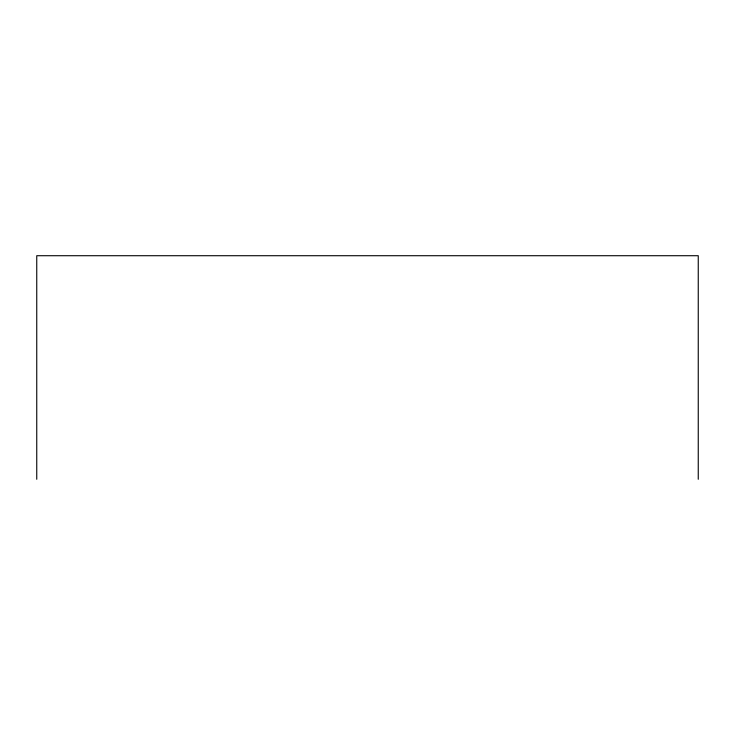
<?xml version="1.0" encoding="UTF-8"?>
<svg xmlns="http://www.w3.org/2000/svg" width="735" height="735" viewBox="0 0 735 735"><rect width="100%" height="100%" fill="white"/><g stroke="black" fill="none" stroke-linecap="round" stroke-linejoin="round"><path stroke-width="1.1" d="M698.25 479.284L698.25 255.716L36.75 255.716L36.75 479.284"/></g></svg>
